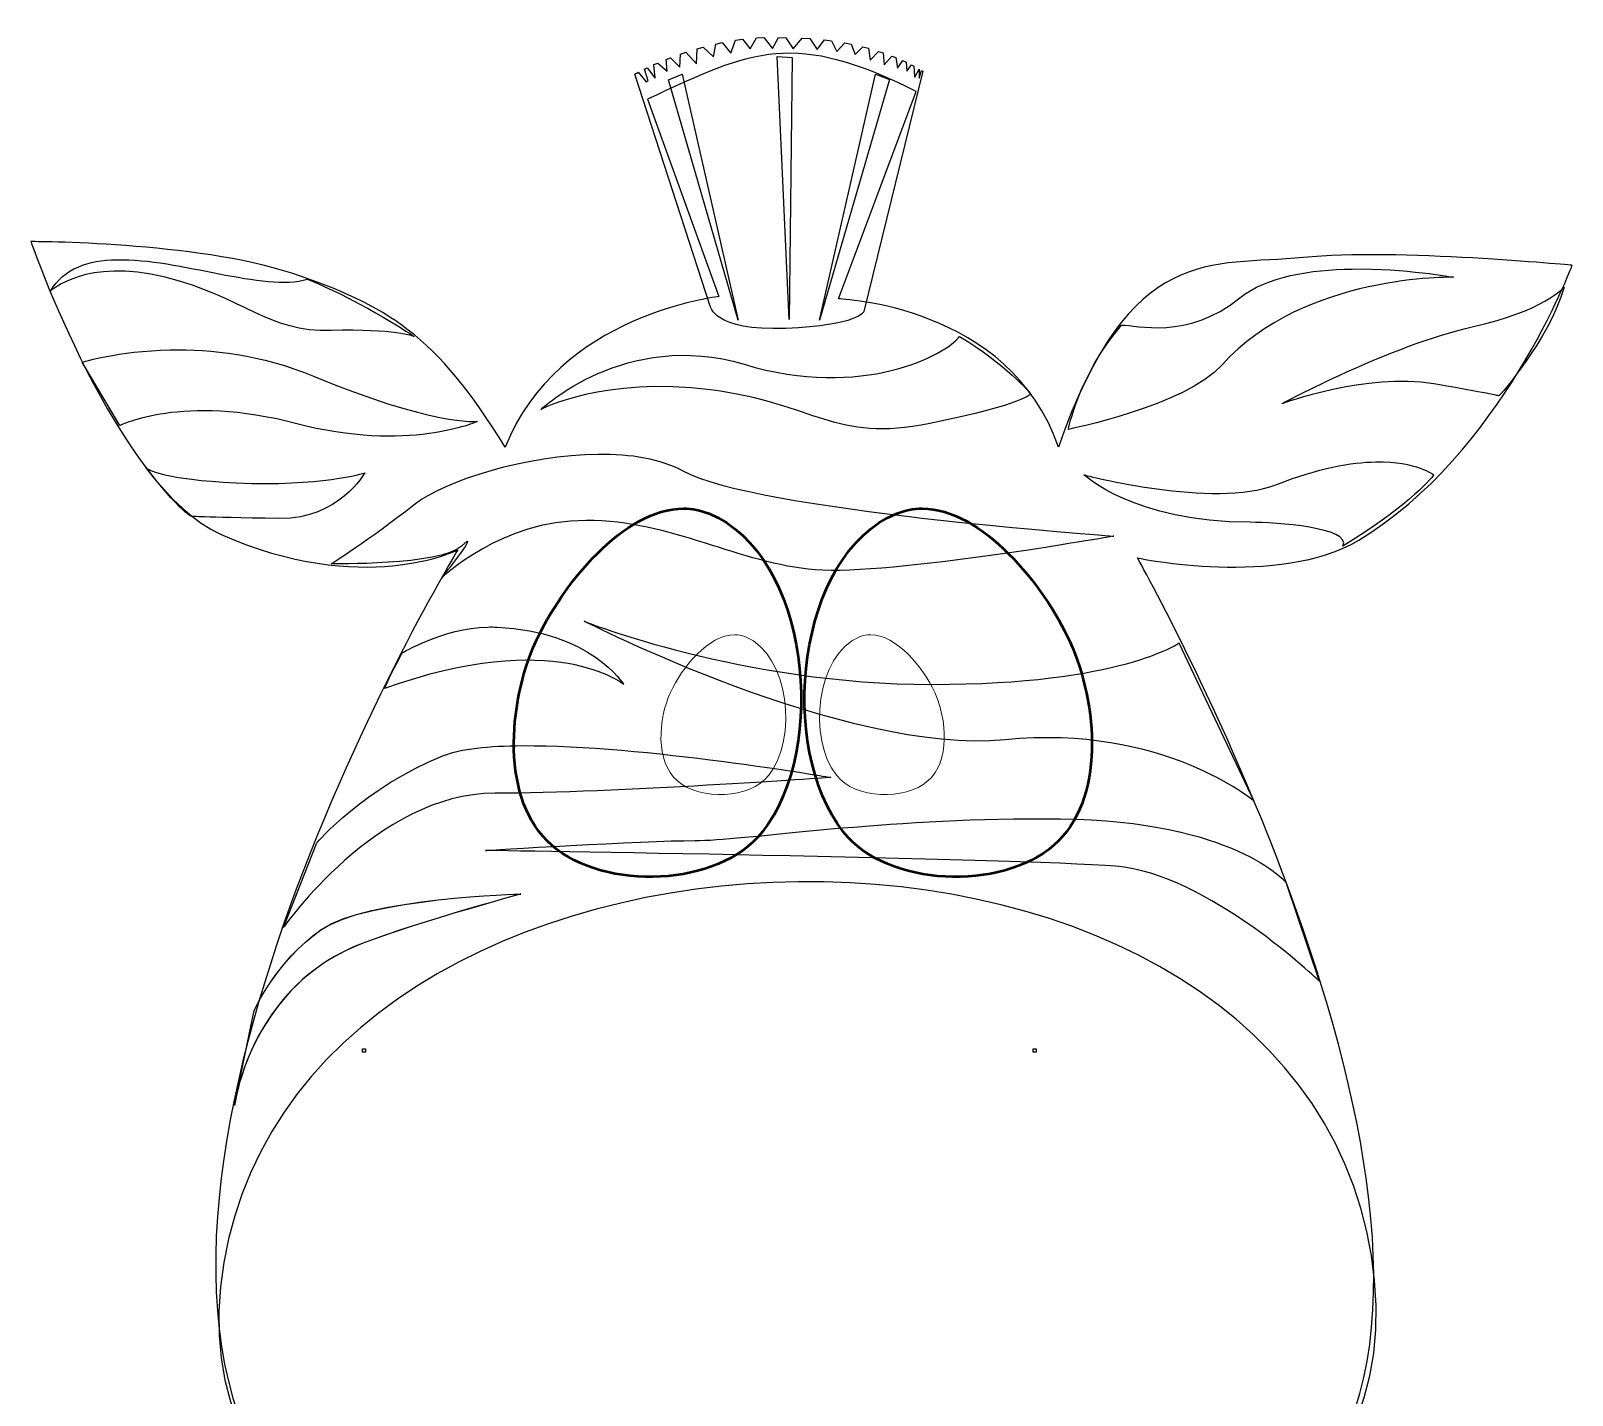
# Model space of a CAD drawing. Header units: centimetres. Extents: x -6.6 to 6.7, y -7.9 to 7.8.
# Drawn here: x -4.28 to 4.35, y 0.13 to 7.77 of the extents above; entities that cross this region are included whole.
import ezdxf

# ---------------------------------------------------------------- set-up
doc = ezdxf.new("R2010")
doc.units = ezdxf.units.CM
doc.header["$MEASUREMENT"] = 0
doc.header["$XCLIPFRAME"] = 0
doc.layers.add('Layer 1', color=7, linetype='Continuous')
picture_1 = doc.add_image_def('image1.jpg', size_in_pixel=(84, 90))
picture_2 = doc.add_image_def('image2.jpg', size_in_pixel=(84, 90))

msp = doc.modelspace()

# ---------------------------------------------------------------- linework, layer by layer
at = {"layer": 'Layer 1', "lineweight": 25}
for points, knots in [([(-1.62798, 5.43904), (-1.3327, 6.18384), (-0.43021, 6.2828), (-0.43021, 6.2828), (-0.43021, 6.2828), (-0.43021, 6.2828), (-0.83129, 7.38677), (-0.83129, 7.38677), (-0.83129, 7.38677), (-0.23989, 7.66702), (-0.00367, 7.77023), (0.67377, 7.43104), (0.67377, 7.43104), (0.67377, 7.43104), (0.23869, 6.26984), (0.23869, 6.26984), (0.23869, 6.26984), (0.23869, 6.26984), (1.20172, 6.23539), (1.47056, 5.43905), (1.47056, 5.43905), (1.8722, 6.59046), (2.32604, 6.44989), (2.84282, 6.50146), (2.84282, 6.50146), (3.3596, 6.55301), (4.34788, 6.45719), (4.34788, 6.45719), (4.34788, 6.45719), (4.34788, 6.45719), (3.95071, 5.39775), (3.15268, 4.91893), (3.15268, 4.91893), (2.71001, 4.65334), (1.91321, 4.81933), (1.91321, 4.81933), (1.91321, 4.81933), (1.91321, 4.81933), (4.05803, 1.02706), (2.88709, -0.40407), (2.88709, -0.40407), (1.69189, -1.86486), (-1.99156, -1.74911), (-2.91178, -0.40407), (-2.91178, -0.40407), (-4.06441, 1.28066), (-1.89364, 4.86378), (-1.89364, 4.86378), (-1.89364, 4.86378), (-1.89364, 4.86378), (-2.42484, 4.59819), (-3.22164, 4.95231), (-3.22164, 4.95231), (-3.80505, 5.2116), (-4.28405, 6.59019), (-4.28405, 6.59019), (-4.28405, 6.59019), (-4.28405, 6.59019), (-3.35444, 6.59019), (-2.82326, 6.41312), (-2.82326, 6.41312), (-2.29206, 6.23605), (-2.01176, 6.0667), (-1.62806, 5.43924), (-1.62806, 5.43924), (-1.62806, 5.43924), (-1.62798, 5.43904), (-1.62798, 5.43904)], [0, 0, 0, 0, 0.0555556, 0.0555556, 0.0555556, 0.0555556, 0.1111111, 0.1111111, 0.1111111, 0.1111111, 0.1666667, 0.1666667, 0.1666667, 0.1666667, 0.2222222, 0.2222222, 0.2222222, 0.2222222, 0.2777778, 0.2777778, 0.2777778, 0.2777778, 0.3333333, 0.3333333, 0.3333333, 0.3333333, 0.3888889, 0.3888889, 0.3888889, 0.3888889, 0.4444444, 0.4444444, 0.4444444, 0.4444444, 0.5, 0.5, 0.5, 0.5, 0.5555556, 0.5555556, 0.5555556, 0.5555556, 0.6111111, 0.6111111, 0.6111111, 0.6111111, 0.6666667, 0.6666667, 0.6666667, 0.6666667, 0.7222222, 0.7222222, 0.7222222, 0.7222222, 0.7777778, 0.7777778, 0.7777778, 0.7777778, 0.8333333, 0.8333333, 0.8333333, 0.8333333, 0.8888889, 0.8888889, 0.8888889, 0.8888889, 1, 1, 1, 1]), ([(-0.4789, 6.22935), (-0.4789, 6.22935), (-0.46325, 6.08849), (-0.05633, 6.10414), (-0.05633, 6.10414), (0.3506, 6.11979), (0.3819, 6.19804), (0.3819, 6.19804), (0.3819, 6.19804), (0.3819, 6.19804), (0.71057, 7.544), (0.71057, 7.544), (0.71057, 7.544), (0.71057, 7.544), (0.70979, 7.54454), (0.70979, 7.54454), (0.70979, 7.54454), (0.70979, 7.54454), (0.70746, 7.54611), (0.70746, 7.54611), (0.70746, 7.54611), (0.70746, 7.54611), (0.70358, 7.54864), (0.70358, 7.54864), (0.70358, 7.54864), (0.70358, 7.54864), (0.69033, 7.50512), (0.69033, 7.50512), (0.69033, 7.50512), (0.69033, 7.50512), (0.6912, 7.55632), (0.6912, 7.55632), (0.6912, 7.55632), (0.6912, 7.55632), (0.66706, 7.51047), (0.66706, 7.51047), (0.66706, 7.51047), (0.66706, 7.51047), (0.66487, 7.51617), (0.66487, 7.51617), (0.66487, 7.51617), (0.66487, 7.51617), (0.66116, 7.57335), (0.66116, 7.57335), (0.66116, 7.57335), (0.66116, 7.57335), (0.64812, 7.58022), (0.64812, 7.58022), (0.64812, 7.58022), (0.64812, 7.58022), (0.62183, 7.54453), (0.62183, 7.54453), (0.62183, 7.54453), (0.62183, 7.54453), (0.61752, 7.59533), (0.61752, 7.59533), (0.61752, 7.59533), (0.61752, 7.59533), (0.59997, 7.60343), (0.59997, 7.60343), (0.59997, 7.60343), (0.59997, 7.60343), (0.56919, 7.56095), (0.56919, 7.56095), (0.56919, 7.56095), (0.56919, 7.56095), (0.5604, 7.6204), (0.5604, 7.6204), (0.5604, 7.6204), (0.5604, 7.6204), (0.5384, 7.62912), (0.5384, 7.62912), (0.5384, 7.62912), (0.5384, 7.62912), (0.49536, 7.57922), (0.49536, 7.57922), (0.49536, 7.57922), (0.49536, 7.57922), (0.48998, 7.6467), (0.48998, 7.6467), (0.48998, 7.6467), (0.48998, 7.6467), (0.46358, 7.65542), (0.46358, 7.65542), (0.46358, 7.65542), (0.46358, 7.65542), (0.41616, 7.60532), (0.41616, 7.60532), (0.41616, 7.60532), (0.41616, 7.60532), (0.40641, 7.67239), (0.40641, 7.67239), (0.40641, 7.67239), (0.40641, 7.67239), (0.37565, 7.68049), (0.37565, 7.68049), (0.37565, 7.68049), (0.37565, 7.68049), (0.33172, 7.63739), (0.33172, 7.63739), (0.33172, 7.63739), (0.33172, 7.63739), (0.30983, 7.6956), (0.30983, 7.6956), (0.30983, 7.6956), (0.30983, 7.6956), (0.27478, 7.70247), (0.27478, 7.70247), (0.27478, 7.70247), (0.27478, 7.70247), (0.23048, 7.65401), (0.23048, 7.65401), (0.23048, 7.65401), (0.23048, 7.65401), (0.20042, 7.71448), (0.20042, 7.71448), (0.20042, 7.71448), (0.20042, 7.71448), (0.16112, 7.71949), (0.16112, 7.71949), (0.16112, 7.71949), (0.16112, 7.71949), (0.12042, 7.66505), (0.12042, 7.66505), (0.12042, 7.66505), (0.12042, 7.66505), (0.07832, 7.72717), (0.07832, 7.72717), (0.07832, 7.72717), (0.07832, 7.72717), (0.03483, 7.7297), (0.03483, 7.7297), (0.03483, 7.7297), (0.03483, 7.7297), (-0.01396, 7.66867), (-0.01396, 7.66867), (-0.01396, 7.66867), (-0.01396, 7.66867), (-0.05631, 7.73181), (-0.05631, 7.73181), (-0.05631, 7.73181), (-0.05631, 7.73181), (-0.09771, 7.73356), (-0.09771, 7.73356), (-0.09771, 7.73356), (-0.09771, 7.73356), (-0.13098, 7.6713), (-0.13098, 7.6713), (-0.13098, 7.6713), (-0.13098, 7.6713), (-0.17953, 7.73292), (-0.17953, 7.73292), (-0.17953, 7.73292), (-0.17953, 7.73292), (-0.21982, 7.7307), (-0.21982, 7.7307), (-0.21982, 7.7307), (-0.21982, 7.7307), (-0.25569, 7.66864), (-0.25569, 7.66864), (-0.25569, 7.66864), (-0.25569, 7.66864), (-0.29881, 7.7229), (-0.29881, 7.7229), (-0.29881, 7.7229), (-0.29881, 7.7229), (-0.33739, 7.7175), (-0.33739, 7.7175), (-0.33739, 7.7175), (-0.33739, 7.7175), (-0.36352, 7.64471), (-0.36352, 7.64471), (-0.36352, 7.64471), (-0.36352, 7.64471), (-0.41236, 7.70416), (-0.41236, 7.70416), (-0.41236, 7.70416), (-0.41236, 7.70416), (-0.44863, 7.69639), (-0.44863, 7.69639), (-0.44863, 7.69639), (-0.44863, 7.69639), (-0.46052, 7.62541), (-0.46052, 7.62541), (-0.46052, 7.62541), (-0.46052, 7.62541), (-0.5184, 7.67911), (-0.5184, 7.67911), (-0.5184, 7.67911), (-0.5184, 7.67911), (-0.55177, 7.66977), (-0.55177, 7.66977), (-0.55177, 7.66977), (-0.55177, 7.66977), (-0.55665, 7.58575), (-0.55665, 7.58575), (-0.55665, 7.58575), (-0.55665, 7.58575), (-0.61514, 7.65015), (-0.61514, 7.65015), (-0.61514, 7.65015), (-0.61514, 7.65015), (-0.64501, 7.64004), (-0.64501, 7.64004), (-0.64501, 7.64004), (-0.64501, 7.64004), (-0.65011, 7.56725), (-0.65011, 7.56725), (-0.65011, 7.56725), (-0.65011, 7.56725), (-0.70079, 7.61968), (-0.70079, 7.61968), (-0.70079, 7.61968), (-0.70079, 7.61968), (-0.72657, 7.60961), (-0.72657, 7.60961), (-0.72657, 7.60961), (-0.72657, 7.60961), (-0.71955, 7.54495), (-0.71955, 7.54495), (-0.71955, 7.54495), (-0.71955, 7.54495), (-0.77357, 7.59012), (-0.77357, 7.59012), (-0.77357, 7.59012), (-0.77357, 7.59012), (-0.79466, 7.58088), (-0.79466, 7.58088), (-0.79466, 7.58088), (-0.79466, 7.58088), (-0.78667, 7.50558), (-0.78667, 7.50558), (-0.78667, 7.50558), (-0.78667, 7.50558), (-0.83169, 7.56386), (-0.83169, 7.56386), (-0.83169, 7.56386), (-0.83169, 7.56386), (-0.8475, 7.55626), (-0.8475, 7.55626), (-0.8475, 7.55626), (-0.8475, 7.55626), (-0.8262, 7.4907), (-0.8262, 7.4907), (-0.8262, 7.4907), (-0.8262, 7.4907), (-0.83816, 7.48464), (-0.83816, 7.48464), (-0.83816, 7.48464), (-0.83816, 7.48464), (-0.8833, 7.53817), (-0.8833, 7.53817), (-0.8833, 7.53817), (-0.8833, 7.53817), (-0.89114, 7.534), (-0.89114, 7.534), (-0.89114, 7.534), (-0.89114, 7.534), (-0.89682, 7.53091), (-0.89682, 7.53091), (-0.89682, 7.53091), (-0.89682, 7.53091), (-0.90028, 7.52899), (-0.90028, 7.52899), (-0.90028, 7.52899), (-0.90028, 7.52899), (-0.90145, 7.52833), (-0.90145, 7.52833), (-0.90145, 7.52833), (-0.90145, 7.52833), (-0.4789, 6.22935), (-0.4789, 6.22935)], [0, 0, 0, 0, 0.0144928, 0.0144928, 0.0144928, 0.0144928, 0.0289855, 0.0289855, 0.0289855, 0.0289855, 0.0434783, 0.0434783, 0.0434783, 0.0434783, 0.057971, 0.057971, 0.057971, 0.057971, 0.0724638, 0.0724638, 0.0724638, 0.0724638, 0.0869565, 0.0869565, 0.0869565, 0.0869565, 0.1014493, 0.1014493, 0.1014493, 0.1014493, 0.115942, 0.115942, 0.115942, 0.115942, 0.1304348, 0.1304348, 0.1304348, 0.1304348, 0.1449275, 0.1449275, 0.1449275, 0.1449275, 0.1594203, 0.1594203, 0.1594203, 0.1594203, 0.173913, 0.173913, 0.173913, 0.173913, 0.1884058, 0.1884058, 0.1884058, 0.1884058, 0.2028986, 0.2028986, 0.2028986, 0.2028986, 0.2173913, 0.2173913, 0.2173913, 0.2173913, 0.2318841, 0.2318841, 0.2318841, 0.2318841, 0.2463768, 0.2463768, 0.2463768, 0.2463768, 0.2608696, 0.2608696, 0.2608696, 0.2608696, 0.2753623, 0.2753623, 0.2753623, 0.2753623, 0.2898551, 0.2898551, 0.2898551, 0.2898551, 0.3043478, 0.3043478, 0.3043478, 0.3043478, 0.3188406, 0.3188406, 0.3188406, 0.3188406, 0.3333333, 0.3333333, 0.3333333, 0.3333333, 0.3478261, 0.3478261, 0.3478261, 0.3478261, 0.3623188, 0.3623188, 0.3623188, 0.3623188, 0.3768116, 0.3768116, 0.3768116, 0.3768116, 0.3913043, 0.3913043, 0.3913043, 0.3913043, 0.4057971, 0.4057971, 0.4057971, 0.4057971, 0.4202899, 0.4202899, 0.4202899, 0.4202899, 0.4347826, 0.4347826, 0.4347826, 0.4347826, 0.4492754, 0.4492754, 0.4492754, 0.4492754, 0.4637681, 0.4637681, 0.4637681, 0.4637681, 0.4782609, 0.4782609, 0.4782609, 0.4782609, 0.4927536, 0.4927536, 0.4927536, 0.4927536, 0.5072464, 0.5072464, 0.5072464, 0.5072464, 0.5217391, 0.5217391, 0.5217391, 0.5217391, 0.5362319, 0.5362319, 0.5362319, 0.5362319, 0.5507246, 0.5507246, 0.5507246, 0.5507246, 0.5652174, 0.5652174, 0.5652174, 0.5652174, 0.5797101, 0.5797101, 0.5797101, 0.5797101, 0.5942029, 0.5942029, 0.5942029, 0.5942029, 0.6086957, 0.6086957, 0.6086957, 0.6086957, 0.6231884, 0.6231884, 0.6231884, 0.6231884, 0.6376812, 0.6376812, 0.6376812, 0.6376812, 0.6521739, 0.6521739, 0.6521739, 0.6521739, 0.6666667, 0.6666667, 0.6666667, 0.6666667, 0.6811594, 0.6811594, 0.6811594, 0.6811594, 0.6956522, 0.6956522, 0.6956522, 0.6956522, 0.7101449, 0.7101449, 0.7101449, 0.7101449, 0.7246377, 0.7246377, 0.7246377, 0.7246377, 0.7391304, 0.7391304, 0.7391304, 0.7391304, 0.7536232, 0.7536232, 0.7536232, 0.7536232, 0.7681159, 0.7681159, 0.7681159, 0.7681159, 0.7826087, 0.7826087, 0.7826087, 0.7826087, 0.7971014, 0.7971014, 0.7971014, 0.7971014, 0.8115942, 0.8115942, 0.8115942, 0.8115942, 0.826087, 0.826087, 0.826087, 0.826087, 0.8405797, 0.8405797, 0.8405797, 0.8405797, 0.8550725, 0.8550725, 0.8550725, 0.8550725, 0.8695652, 0.8695652, 0.8695652, 0.8695652, 0.884058, 0.884058, 0.884058, 0.884058, 0.8985507, 0.8985507, 0.8985507, 0.8985507, 0.9130435, 0.9130435, 0.9130435, 0.9130435, 0.9275362, 0.9275362, 0.9275362, 0.9275362, 0.942029, 0.942029, 0.942029, 0.942029, 0.9565217, 0.9565217, 0.9565217, 0.9565217, 0.9710145, 0.9710145, 0.9710145, 0.9710145, 1, 1, 1, 1]), ([(-3.80312, 6.48891), (-3.96273, 6.48543), (-4.09744, 6.44158), (-4.17354, 6.31362), (-4.17354, 6.31362), (-4.17354, 6.31362), (-3.97377, 6.50118), (-3.53111, 6.39051), (-3.53111, 6.39051), (-3.08844, 6.27984), (-2.95591, 6.08095), (-2.60176, 6.09203), (-2.60176, 6.09203), (-2.24762, 6.1031), (-2.1371, 6.05896), (-2.1371, 6.05896), (-2.1371, 6.05896), (-2.1371, 6.05896), (-2.402, 6.24173), (-2.7349, 6.37977), (-2.7349, 6.37977), (-2.97899, 6.30729), (-3.452, 6.49656), (-3.80316, 6.48891), (-3.80316, 6.48891), (-3.80316, 6.48891), (-3.80312, 6.48891), (-3.80312, 6.48891)], [0, 0, 0, 0, 0.125, 0.125, 0.125, 0.125, 0.25, 0.25, 0.25, 0.25, 0.375, 0.375, 0.375, 0.375, 0.5, 0.5, 0.5, 0.5, 0.625, 0.625, 0.625, 0.625, 0.75, 0.75, 0.75, 0.75, 1, 1, 1, 1]), ([(3.11494, 6.43678), (2.88354, 6.43323), (2.63596, 6.39578), (2.48737, 6.27555), (2.48737, 6.27555), (2.18866, 6.03382), (1.90963, 6.12696), (1.82342, 6.12176), (1.82342, 6.12176), (1.5823, 5.8399), (1.52658, 5.53886), (1.52658, 5.53886), (1.52658, 5.53886), (1.52658, 5.53886), (2.17854, 5.66869), (2.3873, 5.90018), (2.3873, 5.90018), (2.84847, 6.41136), (3.68296, 6.39045), (3.68296, 6.39045), (3.68296, 6.39045), (3.68296, 6.39045), (3.41245, 6.44131), (3.11493, 6.43675), (3.11493, 6.43675), (3.11493, 6.43675), (3.11494, 6.43678), (3.11494, 6.43678)], [0, 0, 0, 0, 0.125, 0.125, 0.125, 0.125, 0.25, 0.25, 0.25, 0.25, 0.375, 0.375, 0.375, 0.375, 0.5, 0.5, 0.5, 0.5, 0.625, 0.625, 0.625, 0.625, 0.75, 0.75, 0.75, 0.75, 1, 1, 1, 1]), ([(4.30392, 6.33508), (4.30392, 6.33508), (4.18347, 6.20004), (3.7946, 6.11432), (3.7946, 6.11432), (3.3352, 6.01305), (2.7214, 5.68273), (2.7214, 5.68273), (2.7214, 5.68273), (2.7214, 5.68273), (3.19826, 5.85634), (3.57304, 5.79352), (3.57304, 5.79352), (3.80871, 5.75402), (3.93848, 5.72655), (3.93848, 5.72655), (3.93848, 5.72655), (3.93848, 5.72655), (4.21539, 6.0363), (4.30392, 6.33509), (4.30392, 6.33509), (4.30392, 6.33509), (4.30392, 6.33508), (4.30392, 6.33508)], [0, 0, 0, 0, 0.1428571, 0.1428571, 0.1428571, 0.1428571, 0.2857143, 0.2857143, 0.2857143, 0.2857143, 0.4285714, 0.4285714, 0.4285714, 0.4285714, 0.5714286, 0.5714286, 0.5714286, 0.5714286, 0.7142857, 0.7142857, 0.7142857, 0.7142857, 1, 1, 1, 1]), ([(0.91726, 6.05891), (0.83974, 5.95565), (0.37492, 5.70426), (-0.28908, 5.90347), (-0.28908, 5.90347), (-0.95318, 6.1027), (-1.42864, 5.64973), (-1.42864, 5.64973), (-1.42864, 5.64973), (-1.42864, 5.64973), (-1.07457, 5.83716), (-0.47696, 5.7597), (-0.47696, 5.7597), (0.12063, 5.68223), (0.2086, 5.46136), (0.75087, 5.57201), (0.75087, 5.57201), (1.29313, 5.68268), (1.3156, 5.7382), (1.3156, 5.7382), (1.3156, 5.7382), (1.3156, 5.7382), (1.17166, 5.90773), (0.91708, 6.05901), (0.91708, 6.05901), (0.91708, 6.05901), (0.91726, 6.05891), (0.91726, 6.05891)], [0, 0, 0, 0, 0.125, 0.125, 0.125, 0.125, 0.25, 0.25, 0.25, 0.25, 0.375, 0.375, 0.375, 0.375, 0.5, 0.5, 0.5, 0.5, 0.625, 0.625, 0.625, 0.625, 0.75, 0.75, 0.75, 0.75, 1, 1, 1, 1]), ([(-3.50393, 5.98377), (-3.79674, 5.97786), (-3.99672, 5.91514), (-3.99672, 5.91514), (-3.99672, 5.91514), (-3.99672, 5.91514), (-3.78588, 5.56044), (-3.78588, 5.56044), (-3.78588, 5.56044), (-3.78588, 5.56044), (-3.43195, 5.73802), (-2.80113, 5.57202), (-2.80113, 5.57202), (-2.17034, 5.40602), (-1.7833, 5.58277), (-1.7833, 5.58277), (-1.7833, 5.58277), (-1.7833, 5.58277), (-2.0379, 5.56076), (-2.70191, 5.83743), (-2.70191, 5.83743), (-2.99242, 5.95847), (-3.27619, 5.98837), (-3.50392, 5.98378), (-3.50392, 5.98378), (-3.50392, 5.98378), (-3.50393, 5.98377), (-3.50393, 5.98377)], [0, 0, 0, 0, 0.125, 0.125, 0.125, 0.125, 0.25, 0.25, 0.25, 0.25, 0.375, 0.375, 0.375, 0.375, 0.5, 0.5, 0.5, 0.5, 0.625, 0.625, 0.625, 0.625, 0.75, 0.75, 0.75, 0.75, 1, 1, 1, 1]), ([(-1.10614, 5.40087), (-1.50442, 5.3973), (-1.9622, 5.25505), (-2.13719, 5.11808), (-2.13719, 5.11808), (-2.39172, 4.91888), (-2.60185, 4.78653), (-2.60185, 4.78653), (-2.60185, 4.78653), (-2.60185, 4.78653), (-1.99349, 4.77508), (-1.87176, 4.88575), (-1.87176, 4.88575), (-1.75003, 4.99642), (-1.98255, 4.70881), (-1.98255, 4.70881), (-1.98255, 4.70881), (-1.98255, 4.70881), (-1.64978, 5.02962), (-1.17393, 5.02962), (-1.17393, 5.02962), (-0.69805, 5.02962), (-0.31123, 4.78583), (0.1093, 4.75263), (0.1093, 4.75263), (0.52983, 4.71943), (1.7803, 4.94115), (1.7803, 4.94115), (1.7803, 4.94115), (1.7803, 4.94115), (-0.23397, 5.08527), (-0.63238, 5.30659), (-0.63238, 5.30659), (-0.75688, 5.37576), (-0.92512, 5.40247), (-1.10614, 5.40085), (-1.10614, 5.40085), (-1.10614, 5.40085), (-1.10614, 5.40087), (-1.10614, 5.40087)], [0, 0, 0, 0, 0.0909091, 0.0909091, 0.0909091, 0.0909091, 0.1818182, 0.1818182, 0.1818182, 0.1818182, 0.2727273, 0.2727273, 0.2727273, 0.2727273, 0.3636364, 0.3636364, 0.3636364, 0.3636364, 0.4545455, 0.4545455, 0.4545455, 0.4545455, 0.5454545, 0.5454545, 0.5454545, 0.5454545, 0.6363636, 0.6363636, 0.6363636, 0.6363636, 0.7272727, 0.7272727, 0.7272727, 0.7272727, 0.8181818, 0.8181818, 0.8181818, 0.8181818, 1, 1, 1, 1]), ([(3.24863, 5.35705), (3.11172, 5.35471), (2.92758, 5.32338), (2.68803, 5.22889), (2.68803, 5.22889), (2.34378, 5.0931), (1.61398, 5.28429), (1.61398, 5.28429), (1.61398, 5.28429), (1.61398, 5.28429), (1.89187, 5.01889), (2.54415, 5.01889), (2.54415, 5.01889), (2.68802, 5.01889), (3.11435, 4.98957), (3.06422, 4.88577), (3.06422, 4.88577), (3.45676, 5.12504), (3.57272, 5.28429), (3.57272, 5.28429), (3.57272, 5.28429), (3.57272, 5.28429), (3.47679, 5.36096), (3.24861, 5.35705), (3.24861, 5.35705), (3.24861, 5.35705), (3.24863, 5.35705), (3.24863, 5.35705)], [0, 0, 0, 0, 0.125, 0.125, 0.125, 0.125, 0.25, 0.25, 0.25, 0.25, 0.375, 0.375, 0.375, 0.375, 0.5, 0.5, 0.5, 0.5, 0.625, 0.625, 0.625, 0.625, 0.75, 0.75, 0.75, 0.75, 1, 1, 1, 1]), ([(-3.63953, 5.32556), (-3.40933, 5.03002), (-3.3766, 5.05187), (-3.3766, 5.05187), (-3.3766, 5.05187), (-3.3766, 5.05187), (-3.35409, 5.04699), (-2.88961, 5.04029), (-2.88961, 5.04029), (-2.5606, 5.03555), (-2.41418, 5.29495), (-2.41418, 5.29495), (-2.41418, 5.29495), (-2.41418, 5.29495), (-2.66871, 5.21742), (-3.13353, 5.23955), (-3.13353, 5.23955), (-3.54022, 5.25892), (-3.62473, 5.31253), (-3.63955, 5.32554), (-3.63955, 5.32554), (-3.63955, 5.32554), (-3.63953, 5.32556), (-3.63953, 5.32556)], [0, 0, 0, 0, 0.1428571, 0.1428571, 0.1428571, 0.1428571, 0.2857143, 0.2857143, 0.2857143, 0.2857143, 0.4285714, 0.4285714, 0.4285714, 0.4285714, 0.5714286, 0.5714286, 0.5714286, 0.5714286, 0.7142857, 0.7142857, 0.7142857, 0.7142857, 1, 1, 1, 1]), ([(-1.72395, 4.43256), (-1.97988, 4.42466), (-2.20351, 4.28786), (-2.20351, 4.28786), (-2.20351, 4.28786), (-2.20351, 4.28786), (-2.25409, 4.20166), (-2.30355, 4.0886), (-2.30355, 4.0886), (-1.34594, 4.42928), (-0.9641, 4.11092), (-0.9641, 4.11092), (-0.9641, 4.11092), (-0.9641, 4.11092), (-1.14828, 4.41075), (-1.67268, 4.43173), (-1.67268, 4.43173), (-1.68997, 4.43242), (-1.70688, 4.43308), (-1.72394, 4.43256), (-1.72394, 4.43256), (-1.72394, 4.43256), (-1.72395, 4.43256), (-1.72395, 4.43256)], [0, 0, 0, 0, 0.1428571, 0.1428571, 0.1428571, 0.1428571, 0.2857143, 0.2857143, 0.2857143, 0.2857143, 0.4285714, 0.4285714, 0.4285714, 0.4285714, 0.5714286, 0.5714286, 0.5714286, 0.5714286, 0.7142857, 0.7142857, 0.7142857, 0.7142857, 1, 1, 1, 1]), ([(-1.18552, 4.46484), (-1.18552, 4.46484), (0.28641, 3.71236), (1.17176, 3.80089), (1.17176, 3.80089), (2.05708, 3.88942), (2.5658, 3.45775), (2.5658, 3.45775), (2.5658, 3.45775), (2.5658, 3.45775), (2.14577, 4.34328), (2.14577, 4.34328), (2.14577, 4.34328), (2.14577, 4.34328), (1.82488, 4.11094), (0.7625, 4.11094), (0.7625, 4.11094), (-0.29991, 4.11094), (-1.18549, 4.46482), (-1.18549, 4.46482), (-1.18549, 4.46482), (-1.18549, 4.46482), (-1.18552, 4.46484), (-1.18552, 4.46484)], [0, 0, 0, 0, 0.1428571, 0.1428571, 0.1428571, 0.1428571, 0.2857143, 0.2857143, 0.2857143, 0.2857143, 0.4285714, 0.4285714, 0.4285714, 0.4285714, 0.5714286, 0.5714286, 0.5714286, 0.5714286, 0.7142857, 0.7142857, 0.7142857, 0.7142857, 1, 1, 1, 1]), ([(-3.22157, 0.73819), (-2.90851, 3.7039), (2.94322, 3.80842), (3.24141, 0.77346), (3.24141, 0.77346), (3.53949, -2.26158), (-3.53457, -2.22771), (-3.22157, 0.73819)], [0, 0, 0, 0, 0.3333333, 0.3333333, 0.3333333, 0.3333333, 1, 1, 1, 1]), ([(-1.53047, 3.76862), (-1.71865, 3.76732), (-1.87681, 3.75113), (-1.97365, 3.7124), (-1.97365, 3.7124), (-2.41603, 3.53513), (-2.68194, 3.22504), (-2.68194, 3.22504), (-2.68194, 3.22504), (-2.68194, 3.22504), (-2.86963, 2.74961), (-2.86963, 2.74961), (-2.86963, 2.74961), (-2.86963, 2.74961), (-2.34962, 3.50203), (-1.68562, 3.50203), (-1.68562, 3.50203), (-1.02162, 3.50203), (0.19541, 3.5905), (0.19541, 3.5905), (0.19541, 3.5905), (0.19541, 3.5905), (-0.85808, 3.77291), (-1.53018, 3.76827), (-1.53018, 3.76827), (-1.53018, 3.76827), (-1.53047, 3.76862), (-1.53047, 3.76862)], [0, 0, 0, 0, 0.125, 0.125, 0.125, 0.125, 0.25, 0.25, 0.25, 0.25, 0.375, 0.375, 0.375, 0.375, 0.5, 0.5, 0.5, 0.5, 0.625, 0.625, 0.625, 0.625, 0.75, 0.75, 0.75, 0.75, 1, 1, 1, 1]), ([(1.30163, 3.35931), (0.41181, 3.35384), (-0.29558, 3.23694), (-0.56532, 3.23694), (-0.56532, 3.23694), (-0.85305, 3.23694), (-1.73859, 3.18154), (-1.73859, 3.18154), (-1.73859, 3.18154), (-1.73859, 3.18154), (1.22765, 3.13734), (1.79201, 3.09307), (1.79201, 3.09307), (2.30382, 3.05293), (2.93136, 2.45064), (2.93136, 2.45064), (2.93136, 2.45064), (2.93136, 2.45064), (2.74367, 3.00462), (2.74367, 3.00462), (2.74367, 3.00462), (2.74367, 3.00462), (2.4558, 3.34744), (1.48192, 3.3585), (1.48192, 3.3585), (1.42105, 3.35919), (1.36099, 3.35969), (1.30167, 3.35933), (1.30167, 3.35933), (1.30167, 3.35933), (1.30163, 3.35931), (1.30163, 3.35931)], [0, 0, 0, 0, 0.1111111, 0.1111111, 0.1111111, 0.1111111, 0.2222222, 0.2222222, 0.2222222, 0.2222222, 0.3333333, 0.3333333, 0.3333333, 0.3333333, 0.4444444, 0.4444444, 0.4444444, 0.4444444, 0.5555556, 0.5555556, 0.5555556, 0.5555556, 0.6666667, 0.6666667, 0.6666667, 0.6666667, 0.7777778, 0.7777778, 0.7777778, 0.7777778, 1, 1, 1, 1]), ([(-3.14404, 1.75392), (-3.14404, 1.75392), (-3.05862, 2.3877), (-2.48004, 2.63924), (-2.48004, 2.63924), (-2.22551, 2.74991), (-1.53937, 2.93803), (-1.53937, 2.93803), (-1.53937, 2.93803), (-1.53937, 2.93803), (-2.40257, 2.9159), (-2.6571, 2.73883), (-2.6571, 2.73883), (-2.91163, 2.56176), (-3.03336, 2.2851), (-3.03336, 2.2851), (-3.03336, 2.2851), (-3.03336, 2.2851), (-3.14404, 1.75392), (-3.14404, 1.75392)], [0, 0, 0, 0, 0.1666667, 0.1666667, 0.1666667, 0.1666667, 0.3333333, 0.3333333, 0.3333333, 0.3333333, 0.5, 0.5, 0.5, 0.5, 0.6666667, 0.6666667, 0.6666667, 0.6666667, 1, 1, 1, 1]), ([(-1.53946, 2.93756), (-1.53946, 2.93756), (-2.4028, 2.91536), (-2.65732, 2.7383), (-2.65732, 2.7383), (-2.91185, 2.56123), (-3.03353, 2.2852), (-3.03353, 2.2852), (-3.03353, 2.2852), (-3.03353, 2.2852), (-3.12696, 1.8379), (-3.12696, 1.8379), (-3.12696, 1.8379), (-3.08176, 2.01799), (-2.93035, 2.44345), (-2.48037, 2.63908), (-2.48037, 2.63908), (-2.22584, 2.74975), (-1.53946, 2.93756), (-1.53946, 2.93756)], [0, 0, 0, 0, 0.1666667, 0.1666667, 0.1666667, 0.1666667, 0.3333333, 0.3333333, 0.3333333, 0.3333333, 0.5, 0.5, 0.5, 0.5, 0.6666667, 0.6666667, 0.6666667, 0.6666667, 1, 1, 1, 1]), ([(-3.12696, 1.8379), (-3.13988, 1.78643), (-3.14432, 1.75356), (-3.14432, 1.75356), (-3.14432, 1.75356), (-3.14432, 1.75356), (-3.12696, 1.8379), (-3.12696, 1.8379)], [0, 0, 0, 0, 0.3333333, 0.3333333, 0.3333333, 0.3333333, 1, 1, 1, 1])]:
    msp.add_open_spline(points, degree=3, knots=knots, dxfattribs=at)
at = {"layer": 'Layer 1', "color": 253, "lineweight": 25}
for points in [[(-0.10478, 7.62582), (-0.10478, 7.62582), (-0.03781, 6.15408), (-0.03781, 6.15408), (-0.03781, 6.15408), (-0.03781, 6.15408), (-0.02045, 7.62088), (-0.02045, 7.62088), (-0.02045, 7.62088), (-0.02045, 7.62088), (-0.10479, 7.62584), (-0.10479, 7.62584), (-0.10479, 7.62584), (-0.10479, 7.62584), (-0.10478, 7.62582), (-0.10478, 7.62582)], [(-0.63558, 7.52826), (-0.63558, 7.52826), (-0.7133, 7.49684), (-0.7133, 7.49684), (-0.7133, 7.49684), (-0.7133, 7.49684), (-0.32222, 6.15077), (-0.32222, 6.15077), (-0.32222, 6.15077), (-0.32222, 6.15077), (-0.63559, 7.52824), (-0.63559, 7.52824), (-0.63559, 7.52824), (-0.63559, 7.52824), (-0.63558, 7.52826), (-0.63558, 7.52826)], [(0.4459, 7.52826), (0.4459, 7.52826), (0.13337, 6.15079), (0.13337, 6.15079), (0.13337, 6.15079), (0.13337, 6.15079), (0.52445, 7.49686), (0.52445, 7.49686), (0.52445, 7.49686), (0.52445, 7.49686), (0.4459, 7.52828), (0.4459, 7.52828), (0.4459, 7.52828), (0.4459, 7.52828), (0.4459, 7.52826), (0.4459, 7.52826)]]:
    msp.add_open_spline(points, degree=3, knots=[0, 0, 0, 0, 0.2, 0.2, 0.2, 0.2, 0.4, 0.4, 0.4, 0.4, 0.6, 0.6, 0.6, 0.6, 1, 1, 1, 1], dxfattribs=at)
at = {"layer": 'Layer 1', "color": 7, "lineweight": 50}
for points in [[(-0.62812, 5.09561), (-0.96242, 5.09548), (-1.30985, 4.67069), (-1.45576, 4.35065), (-1.45576, 4.35065), (-1.61393, 4.00373), (-1.6544, 3.46038), (-1.36646, 3.21045), (-1.36646, 3.21045), (-1.06939, 2.95261), (-0.4329, 2.97605), (-0.18824, 3.28404), (-0.18824, 3.28404), (0.18667, 3.75595), (0.07285, 4.84154), (-0.4859, 5.06749), (-0.4859, 5.06749), (-0.53249, 5.08633), (-0.58036, 5.09562), (-0.62811, 5.0956), (-0.62811, 5.0956), (-0.62811, 5.0956), (-0.62812, 5.09561), (-0.62812, 5.09561)], [(0.7072, 5.09561), (0.65944, 5.09563), (0.61157, 5.08634), (0.56499, 5.0675), (0.56499, 5.0675), (0.00624, 4.84154), (-0.10758, 3.75596), (0.26733, 3.28405), (0.26733, 3.28405), (0.51201, 2.97605), (1.14847, 2.95263), (1.44555, 3.21046), (1.44555, 3.21046), (1.7335, 3.46037), (1.69301, 4.00373), (1.53485, 4.35066), (1.53485, 4.35066), (1.38893, 4.67073), (1.04148, 5.09552), (0.70721, 5.09562), (0.70721, 5.09562), (0.70721, 5.09562), (0.7072, 5.09561), (0.7072, 5.09561)]]:
    msp.add_open_spline(points, degree=3, knots=[0, 0, 0, 0, 0.1428571, 0.1428571, 0.1428571, 0.1428571, 0.2857143, 0.2857143, 0.2857143, 0.2857143, 0.4285714, 0.4285714, 0.4285714, 0.4285714, 0.5714286, 0.5714286, 0.5714286, 0.5714286, 0.7142857, 0.7142857, 0.7142857, 0.7142857, 1, 1, 1, 1], dxfattribs=at)
at = {"layer": 'Layer 1', "lineweight": 20}
for points in [[(-0.34211, 4.38944), (-0.48731, 4.38939), (-0.63839, 4.20517), (-0.70178, 4.06615), (-0.70178, 4.06615), (-0.77048, 3.91547), (-0.78798, 3.67943), (-0.66292, 3.57088), (-0.66292, 3.57088), (-0.53389, 3.45889), (-0.25739, 3.46852), (-0.15111, 3.6023), (-0.15111, 3.6023), (0.01173, 3.80728), (-0.03823, 4.27889), (-0.28092, 4.37703), (-0.28092, 4.37703), (-0.30115, 4.38521), (-0.32136, 4.38944), (-0.3421, 4.38943), (-0.3421, 4.38943), (-0.3421, 4.38943), (-0.34211, 4.38944), (-0.34211, 4.38944)], [(0.41857, 4.38944), (0.39783, 4.38945), (0.37762, 4.38522), (0.35739, 4.37704), (0.35739, 4.37704), (0.1147, 4.2789), (0.06473, 3.80729), (0.22758, 3.60231), (0.22758, 3.60231), (0.33386, 3.46853), (0.61035, 3.4589), (0.73939, 3.57089), (0.73939, 3.57089), (0.86446, 3.67944), (0.84695, 3.91548), (0.77825, 4.06616), (0.77825, 4.06616), (0.71487, 4.20518), (0.56378, 4.3894), (0.41858, 4.38945), (0.41858, 4.38945), (0.41858, 4.38945), (0.41857, 4.38944), (0.41857, 4.38944)]]:
    msp.add_open_spline(points, degree=3, knots=[0, 0, 0, 0, 0.1428571, 0.1428571, 0.1428571, 0.1428571, 0.2857143, 0.2857143, 0.2857143, 0.2857143, 0.4285714, 0.4285714, 0.4285714, 0.4285714, 0.5714286, 0.5714286, 0.5714286, 0.5714286, 0.7142857, 0.7142857, 0.7142857, 0.7142857, 1, 1, 1, 1], dxfattribs=at)

# ---------------------------------------------------------------- pictures from other files: only their frames are drawn
at = {"layer": 'Layer 1'}
image = msp.add_image(picture_1, insert=(-2.39929, 0.83926), size_in_units=(1.16667, 1.25), dxfattribs=at)
image.set_boundary_path([(-2.3993, 0.8393), (-1.2222, 2.0977)])
image.dxf.flags = 3
image = msp.add_image(picture_2, insert=(1.30506, 0.83926), size_in_units=(1.16667, 1.25), dxfattribs=at)
image.set_boundary_path([(1.305, 0.8393), (2.4821, 2.0977)])
image.dxf.flags = 3

doc.saveas('drawing.dxf')
